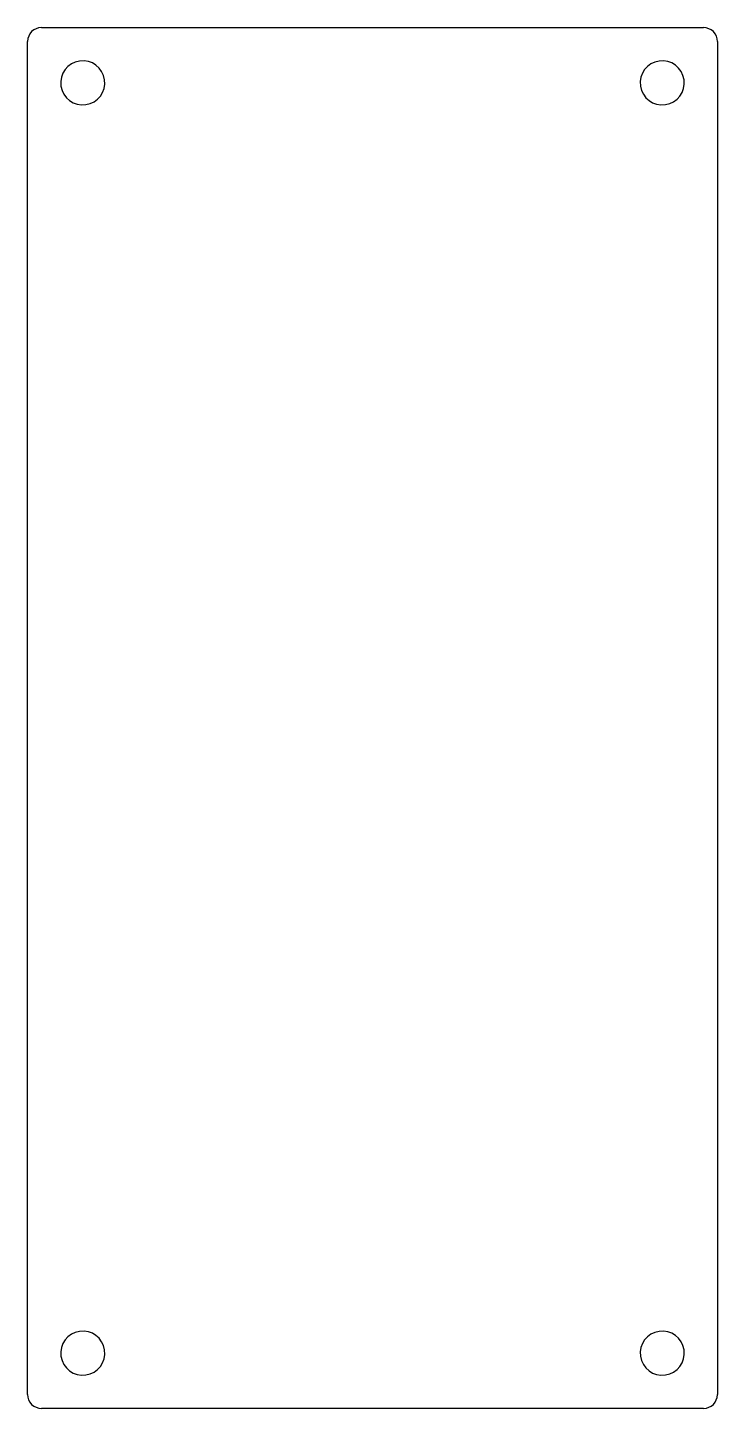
# Model space of a CAD drawing. Header units: millimetres. Extents: x -25 to 25, y -50 to 50.
import ezdxf

# ---------------------------------------------------------------- set-up
doc = ezdxf.new("R2010")
doc.units = ezdxf.units.MM
doc.layers.add('Shape2DView', color=7, linetype='CONTINUOUS')

msp = doc.modelspace()

# ---------------------------------------------------------------- linework, layer by layer
at = {"layer": 'Shape2DView'}
for p, q in [((-24, 50), (24, 50)), ((-25, -49), (-25, 49)), ((25, 49), (25, -49)), ((24, -50), (-24, -50))]:
    msp.add_line(p, q, dxfattribs=at)
for centre, major_axis, start_param, end_param in [((-24, 49), (-0.141, 0.99), 6.14129, 1.4289), ((24, 49), (0.141, -0.99), -4.85429, -3.28349), ((-21, 46), (-0.23, 1.58), 0, 6.28318), ((21, 46), (-0.23, 1.58), 0, 6.28318), ((-21, -46), (-0.23, 1.58), 0, 6.28318), ((21, -46), (-0.23, 1.58), 0, 6.28318), ((-24, -49), (-0.141, 0.99), 1.4289, 2.9997), ((24, -49), (0.141, -0.99), -0.141897, -4.85429)]:
    msp.add_ellipse(centre, major_axis=major_axis, ratio=1, start_param=start_param, end_param=end_param, dxfattribs=at)

doc.saveas('drawing.dxf')
